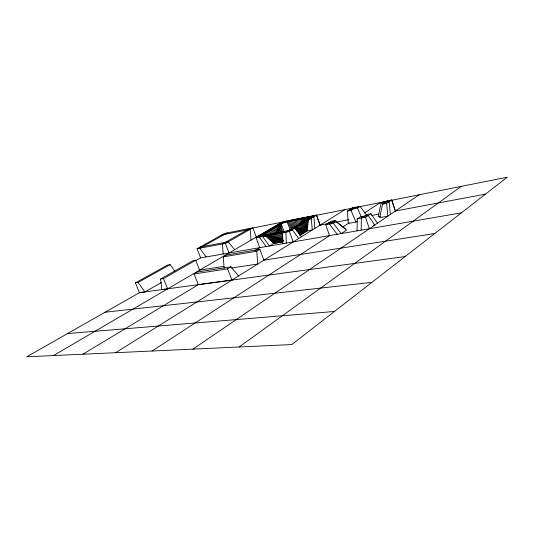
<?xml version="1.0" encoding="UTF-8"?>
<svg xmlns="http://www.w3.org/2000/svg" width="534" height="534" viewBox="0 0 534 534"><rect width="100%" height="100%" fill="white"/><g stroke="black" fill="none" stroke-linecap="round" stroke-linejoin="round"><path stroke-width="0.8" d="M302.598 221.93L302.618 218.666L304.587 217.492M357.052 230.875L357.226 218.853L359.969 217.064L368.206 215.516L374.768 225.074L373.266 225.341M361.171 230.147L361.378 218.059L366.825 214.488L370.95 213.707L377.465 223.239M304.433 232.61L304.674 221.997M303.773 220.889L303.879 218.413L305.842 217.238M305.101 232.197L305.695 220.575L308.285 220.068M305.007 219.828L305.141 218.166L307.103 216.984M305.768 231.783L306.636 220.762M306.429 231.369L307.611 220.168M296.457 230.121L306.102 231.289L306.73 230.895L306.563 230.087M308.585 219.581L307.09 230.962L299.721 235.527M302.624 223.199L306.863 219.374L307.284 218.026M306.536 220.502L307.023 218.052L309.64 216.484M485.473 194.142L395.38 211.01L391.729 200.023L383.566 201.678L381.036 203.327L378.159 216.697L380.595 216.25M387.651 200.844L382.578 204.162L379.674 217.652L387.838 216.157L386.669 203.354L391.729 200.023M275.818 233.498L279.476 225.168L275.965 233.318M277.58 232.771L280.817 225.889L280.43 224.607L279.329 225.348M277.38 233.338L280.817 225.889M266.386 236.115L283.274 240.5M266.466 234.927L282.359 239.359M298.893 224.854L305.862 218.212L307.07 217.972M301.43 222.691L305.862 218.212M239.172 346.993L461.236 186.393M192.954 349.129L419.137 194.797M365.476 217.311L370.95 213.707M352.487 207.893L347.274 211.17L348.342 223.426L355.944 222.037L357.226 221.196M152.05 351.018L329.625 235.594M342.881 226.977L349.163 222.892M364.495 212.926L380.508 202.519M333.383 223.292L336.153 221.537L346.599 230.027L341.139 233.625L333.383 223.292L325.673 224.754L331.214 221.27L335.018 220.549L345.378 228.966M349.91 209.515L357.486 208.006L360.049 206.378L366.518 214.928M335.018 220.549L329.485 224.04L337.208 234.326M347.274 211.17L351.052 210.423L356.211 207.165M115.598 352.7L344.944 209.622M275.117 242.59L269.523 245.994L262.501 236.509L265.331 234.84L258.89 236.048M227.591 268.869L231.95 280.116L198.361 284.675L194.096 273.949L227.591 268.869L230.948 266.833L238.578 275.978M224.133 268.302L223.279 256.881L256.761 251.227L259.858 249.358L263.916 260.171M316.522 215.089L283.374 221.737L256.013 237.737L289.388 231.496L316.522 215.089L320.093 225.121L316.482 215.115M82.903 354.216L198.414 284.642M254.945 250.6L259.844 247.642M313.091 215.776L307.831 218.94L311.275 218.259L312.257 230.014L305.388 231.269M292.405 228.599L308.692 218.773M279.936 233.258L282.059 231.99L282.887 234.339M281.218 233.018L283.334 231.749M306.409 217.912L308.372 216.737M276.138 233.965L278.261 232.704L282.853 241.842L273.728 243.437L265.238 235.801M303.332 217.745L301.363 218.913L301.49 222.965M277.4 233.732L279.522 232.464M278.668 233.492L280.791 232.223L282.806 237.243M272.373 234.666L274.496 233.405M299.594 218.493L297.618 219.661L298.419 225.188M273.622 234.433L275.744 233.171L281.178 242.136M300.836 218.239L298.866 219.414L299.374 224.193M274.877 234.199L276.999 232.937M302.084 217.992L300.115 219.167L300.388 223.179M268.642 235.361L270.765 234.106M295.883 219.234L293.914 220.402L295.729 227.324M269.884 235.134L272.006 233.872L278.675 242.569M297.118 218.987L295.148 220.155L296.53 226.363M271.125 234.9L273.248 233.638L279.509 242.423M298.352 218.74L296.383 219.908L297.531 226.169M264.944 236.055L267.073 234.8L275.37 243.15M292.211 219.968L290.236 221.129L293.119 228.632M266.172 235.821L268.302 234.566M293.433 219.721L291.457 220.889L294.054 228.452M267.407 235.594L269.53 234.339L277.019 242.863M294.655 219.474L292.685 220.642L294.761 227.511M280.73 223.279L287.145 222.004L289.782 220.455M263.723 236.282L265.845 235.027M290.997 220.208L289.021 221.37L292.185 228.806M264.063 233.979L280.463 224.36L282.84 232.136M266.806 235.367L264.864 233.825L259.217 237.136L266.212 246.588M278.074 224.834L281.264 224.2L286.564 221.096M53.427 355.577L281.632 222.271M194.096 273.949L197.453 271.986L230.948 266.833M223.279 256.881L226.383 255.065L259.858 249.358M174.845 271.152L170.132 264.657L167.402 265.124L135.382 282.86L139.474 292.679L144.921 291.938L161.548 282.433M163.477 278.594L167.656 288.847L161.829 289.642L160.56 279.035L163.477 278.594L195.678 260.298L199.596 270.191M461.416 212.826L200.637 257.889L197.026 248.717L225.368 243.431L252.836 227.824L256.3 237.063L258.763 236.589M195.664 260.719L200.684 257.862M160.56 279.035L192.747 260.799L195.678 260.298M249.905 228.412L222.431 243.978L223.192 253.997M135.382 282.86L138.092 282.446L170.132 264.657M227.244 232.944L199.763 248.203L206.144 256.941M197.026 248.717L224.5 233.492L252.836 227.824M352.44 207.92L360.049 206.378M253.336 227.918L312.083 216.183M312.884 216.023L507.3 177.188L291.824 344.557L26.7 356.812L139.528 292.645L405.126 256.554M307.677 217.658L287.806 221.617L291.257 228.986M221.844 234.967L250.179 229.333L251.02 240.153M307.023 218.052L313.865 216.691L314.846 228.398M381.036 203.327L389.166 201.712L390.334 214.454M382.578 204.162L386.669 203.354M277.066 225.421L279.462 224.947L282.079 232.59M307.697 219.374L310.281 218.86M276.065 226.009L278.461 225.542L279.028 227.043M306.696 219.975L309.279 219.467M275.057 226.596L277.446 226.129L280.237 232.771M274.042 227.19L276.438 226.723L279.442 233.245M304.694 221.183L307.277 220.675M303.686 221.79L306.276 221.283M273.028 227.784L275.424 227.317L278.287 233.004M272.006 228.378L274.409 227.911L276.705 232.096M305.261 221.897L302.678 222.398L303.092 233.438M270.985 228.979L273.388 228.512L276.238 233.298M304.253 222.504L301.663 223.012L302.424 233.859M269.964 229.573L272.36 229.113L275.39 233.805M303.239 223.119L300.649 223.619L301.75 234.272M268.936 230.174L271.332 229.713L274.076 233.652M299.627 224.24L302.217 223.739M267.908 230.781L270.304 230.321L273.201 234.179M298.606 224.854L301.196 224.353M300.168 224.974L297.578 225.475L299.561 234.76M266.873 231.382L269.269 230.922L271.806 234.072M265.839 231.99L268.235 231.529L270.898 234.606M296.55 226.096L299.14 225.595M264.797 232.597L267.2 232.143L269.43 234.546M298.112 226.222L295.516 226.716L296.831 231.175M263.756 233.211L266.152 232.751L267.908 234.513M297.078 226.85L294.481 227.344L295.282 229.707M262.708 233.819L265.111 233.365L266.813 234.967M293.446 227.965L296.036 227.477M261.66 234.433L264.864 233.825M199.863 247.142L228.212 241.815L234.666 249.705M328.503 222.972L336.153 221.537M264.63 235.254L284.615 231.509M320.133 225.094L328.317 223.566M336.5 222.031L348.775 219.734M371.671 215.449L379.033 214.074M357.226 218.853L365.516 217.285L369.381 228.746M199.643 270.164L223.946 266.373M263.97 260.138L434.783 233.518M231.556 268.001L257.755 264.016L256.761 251.227M105.085 312.236L371.898 282.359M67.611 333.543L334.424 311.469M295.395 228.318L306.823 230.194M306.73 230.895L306.102 231.289M266.426 235.581L274.549 243.297M268.862 235.174L276.198 243.003M271.272 234.72L277.847 242.716M298.753 238.438L292.205 229.794L285.316 231.088L282.493 232.784L282.88 243.691M301.496 236.722L294.995 228.105L291.537 228.759L285.924 232.143L286.284 243.097M138.092 282.446L144.921 291.938M274.943 234.092L280.343 242.282M277.386 233.632L282.012 241.989M279.843 233.171L283.367 240.981M357.486 208.006L361.498 217.431M351.052 210.423L355.944 222.037M287.145 222.004L290.122 229.673M281.264 224.2L284.228 231.876M225.368 243.431L229.053 252.982M279.602 228.545L281.024 232.297M256.06 237.71L259.751 247.703M289.388 231.496L293.193 241.909M325.72 224.721L329.531 235.654M391.682 200.056L395.34 211.037M296.744 226.85L298.473 233.678M298.746 225.642L300.402 235.114M299.741 225.041L301.076 234.693M303.692 222.591L303.766 233.024M293.767 228.051L292.512 228.539L293.767 228.051"/></g></svg>
